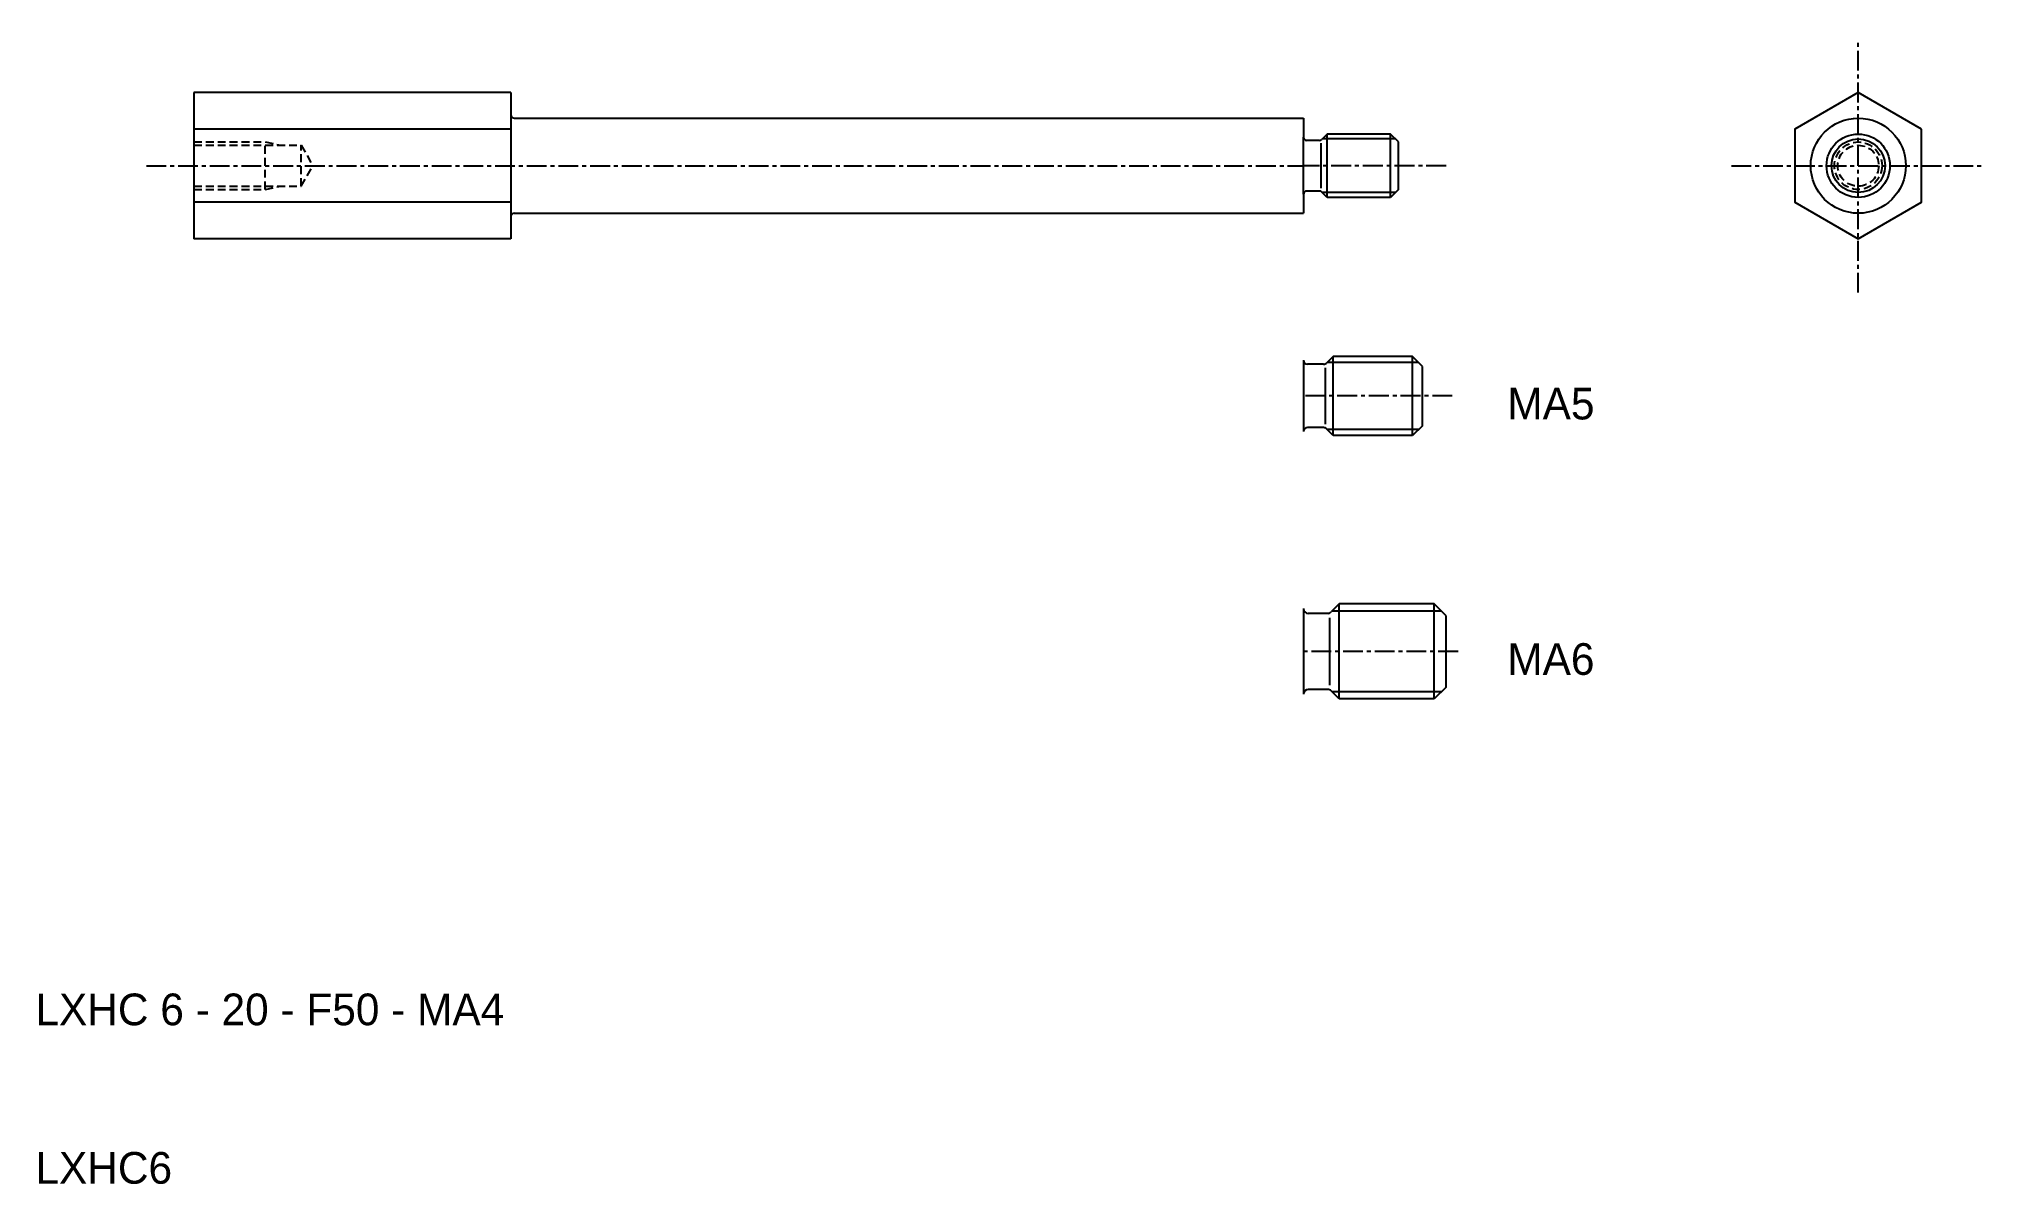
# Model space of a CAD drawing. Extents: x 93 to 216, y -17 to 55.
import ezdxf

# ---------------------------------------------------------------- set-up
doc = ezdxf.new("R2010")
doc.units = 0
doc.linetypes.add('CENTER', pattern=[2, 1.25, -0.25, 0.25, -0.25])
doc.linetypes.add('DASHED', pattern=[0.75, 0.5, -0.25])
doc.layers.get('0').update_dxf_attribs({"linetype": 'CONTINUOUS'})
doc.layers.add('CENTER', color=1, linetype='CENTER')

msp = doc.modelspace()

# ---------------------------------------------------------------- linework, layer by layer
at = {"color": 7, "linetype": 'CONTINUOUS'}
for p, q in [((102.69, 51.81), (102.69, 42.57)), ((122.69, 51.81), (102.69, 51.81)), ((122.69, 51.81), (122.69, 50.39)), ((122.69, 50.39), (122.69, 43.99)), ((122.69, 49.5), (102.69, 49.5)), ((122.89, 50.19), (172.69, 50.19)), ((172.69, 50.19), (172.69, 48.99)), ((174.19, 49.19), (173.85, 48.85)), ((178.19, 49.19), (174.19, 49.19)), ((174.19, 45.19), (174.19, 49.19)), ((178.19, 45.19), (178.19, 49.19)), ((178.69, 48.69), (178.19, 49.19)), ((172.69, 45.39), (172.69, 48.99)), ((173.71, 48.79), (172.89, 48.79)), ((173.78, 48.61), (173.78, 45.78)), ((178.69, 45.69), (178.69, 48.69)), ((173.71, 45.59), (172.89, 45.59)), ((174.19, 45.19), (173.85, 45.53)), ((178.69, 45.69), (178.19, 45.19)), ((122.69, 44.88), (102.69, 44.88)), ((172.69, 45.39), (172.69, 44.19)), ((178.19, 45.19), (174.19, 45.19)), ((122.69, 43.99), (122.69, 42.57)), ((122.89, 44.19), (172.69, 44.19)), ((122.69, 42.57), (102.69, 42.57)), ((172.69, 34.91), (172.69, 30.41)), ((173.96, 34.66), (172.94, 34.66)), ((174.06, 34.43), (174.06, 30.89)), ((174.57, 35.16), (174.14, 34.73)), ((174.57, 30.16), (174.57, 35.16)), ((179.57, 35.16), (174.57, 35.16)), ((180.19, 34.53), (179.57, 35.16)), ((179.57, 30.16), (179.57, 35.16)), ((180.19, 30.78), (180.19, 34.53)), ((180.19, 30.78), (179.57, 30.16)), ((173.96, 30.66), (172.94, 30.66)), ((174.57, 30.16), (174.14, 30.59)), ((179.57, 30.16), (174.57, 30.16)), ((172.69, 19.24), (172.69, 13.84)), ((174.22, 18.94), (172.99, 18.94)), ((174.33, 18.67), (174.33, 14.42)), ((174.94, 19.54), (174.43, 19.03)), ((180.94, 19.54), (174.94, 19.54)), ((174.94, 13.54), (174.94, 19.54)), ((180.94, 13.54), (180.94, 19.54)), ((181.69, 18.79), (180.94, 19.54)), ((181.69, 14.29), (181.69, 18.79)), ((174.22, 14.14), (172.99, 14.14)), ((174.94, 13.54), (174.43, 14.06)), ((180.94, 13.54), (174.94, 13.54)), ((181.69, 14.29), (180.94, 13.54))]:
    msp.add_line(p, q, dxfattribs=at)
at = {"color": 3, "linetype": 'DASHED'}
for p, q in [((102.69, 48.69), (107.19, 48.69)), ((102.69, 48.48), (109.45, 48.48)), ((107.19, 45.69), (107.19, 48.69)), ((107.19, 48.69), (108.19, 48.48)), ((109.45, 45.91), (109.45, 48.48)), ((109.45, 48.48), (110.19, 47.19)), ((109.45, 45.91), (110.19, 47.19)), ((102.69, 45.91), (109.45, 45.91)), ((102.69, 45.69), (107.19, 45.69)), ((107.19, 45.69), (108.19, 45.91))]:
    msp.add_line(p, q, dxfattribs=at)
at = {"color": 3, "linetype": 'CONTINUOUS'}
for p, q in [((178.5, 48.89), (173.88, 48.89)), ((178.5, 45.5), (173.88, 45.5)), ((179.95, 34.78), (174.18, 34.78)), ((179.95, 30.54), (174.18, 30.54)), ((181.4, 19.08), (174.48, 19.08)), ((181.4, 14), (174.48, 14))]:
    msp.add_line(p, q, dxfattribs=at)
at = {"color": 7, "linetype": 'CONTINUOUS'}
msp.add_lwpolyline([(211.69, 49.5), (207.69, 51.81), (203.69, 49.5), (203.69, 44.88), (207.69, 42.57), (211.69, 44.88)], close=True, dxfattribs=at)
for radius in [3, 2]:
    msp.add_circle((207.69, 47.19), radius, dxfattribs=at)
at = {"color": 3, "linetype": 'CONTINUOUS'}
msp.add_circle((207.69, 47.19), 1.69, dxfattribs=at)
at = {"color": 3, "linetype": 'DASHED'}
for radius in [1.5, 1.29]:
    msp.add_circle((207.69, 47.19), radius, dxfattribs=at)
at = {"color": 7, "linetype": 'CONTINUOUS'}
for centre, radius, start, end in [((122.89, 50.39), 0.2, 180, 270), ((172.89, 48.99), 0.2, 180, 270), ((173.71, 48.99), 0.2, 270, 315), ((172.89, 45.39), 0.2, 90, 180), ((173.71, 45.39), 0.2, 45, 90), ((122.89, 43.99), 0.2, 90, 180), ((172.94, 34.91), 0.25, 180, 270), ((173.96, 34.91), 0.25, 270, 315), ((172.94, 30.41), 0.25, 90, 180), ((173.96, 30.41), 0.25, 45, 90), ((172.99, 19.24), 0.3, 180, 270), ((174.22, 19.24), 0.3, 270, 315), ((172.99, 13.84), 0.3, 90, 180), ((174.22, 13.84), 0.3, 45, 90)]:
    msp.add_arc(centre, radius, start, end, dxfattribs=at)
at = {"layer": 'CENTER', "color": 1, "linetype": 'CENTER'}
for p, q in [((207.69, 39.19), (207.69, 55.19)), ((99.69, 47.19), (172.69, 47.19)), ((181.69, 47.19), (172.69, 47.19)), ((199.69, 47.19), (215.69, 47.19)), ((182.07, 32.66), (172.69, 32.66)), ((182.44, 16.54), (172.69, 16.54))]:
    msp.add_line(p, q, dxfattribs=at)

# ---------------------------------------------------------------- texts
at = {"color": 7, "linetype": 'CONTINUOUS'}
for s, p in [('MA5', (185.55, 31.18)), ('MA6', (185.55, 15.06)), ('LXHC 6 - 20 - F50 - MA4', (92.69, -7.05)), ('LXHC6', (92.69, -17.05))]:
    msp.add_text(s, height=2, dxfattribs=at).set_placement(p)

doc.saveas('drawing.dxf')
